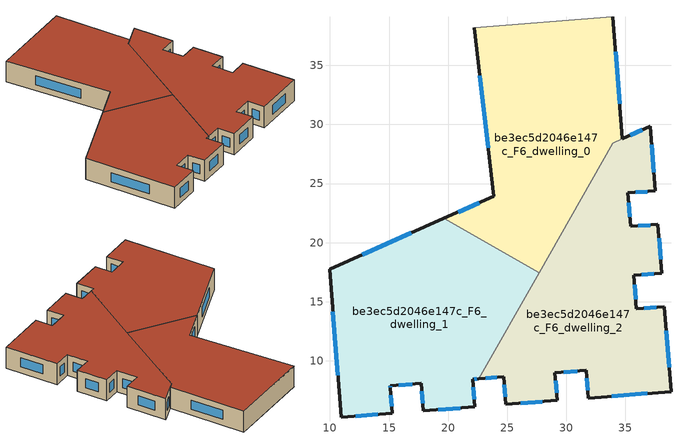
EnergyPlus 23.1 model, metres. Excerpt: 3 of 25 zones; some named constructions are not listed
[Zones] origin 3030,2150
be3ec5d2046e147c_F6_dwelling_0
 floor to be3ec5d2046e147c_F5_dwelling_0 (EU_floor_Construction): 33.95,39.11 34.73,28.78 33.94,28.42 27.7,17.46 19.64,22.05 23.85,23.93 22.19,38.2 z18
 wall outside (EU_wall_Construction): 34.73,28.78 33.95,39.11 / 22.19,38.2 23.85,23.93 19.64,22.05 z18:21
 wall adiabatic (EU_wall_Construction): 33.95,39.11 22.19,38.2 z18:21
 wall to be3ec5d2046e147c_F6_dwelling_2 (EU_wall_Construction): 27.7,17.46 33.94,28.42 34.73,28.78 z18:21
 wall to be3ec5d2046e147c_F6_dwelling_1 (EU_wall_Construction): 19.64,22.05 27.7,17.46 z18:21
 window (EU_Window_Construction): 34.51,31.73 34.17,36.16 / 22.65,23.39 20.84,22.58 / 22.66,34.12 23.38,28 z18.86:20.14
 roof outside (EU_roof_Construction): 27.7,17.46 33.94,28.42 34.73,28.78 33.95,39.11 22.19,38.2 23.85,23.93 19.64,22.05 z21
be3ec5d2046e147c_F6_dwelling_1
 floor to be3ec5d2046e147c_F5_dwelling_1 (EU_floor_Construction): 27.7,17.46 22.59,8.48 22.06,8.43 22.24,6.1 17.91,5.76 17.72,8.1 15.09,7.89 15.1,7.72 15.27,5.56 10.94,5.22 9.96,17.73 19.64,22.05 z18
 wall outside (EU_wall_Construction): 19.64,22.05 9.96,17.73 10.94,5.22 15.27,5.56 15.1,7.72 15.09,7.89 17.72,8.1 17.91,5.76 22.24,6.1 22.06,8.43 22.59,8.48 z18:21
 wall to be3ec5d2046e147c_F6_dwelling_2 (EU_wall_Construction): 22.59,8.48 27.7,17.46 z18:21
 window (EU_Window_Construction): 22.21,8.45 22.44,8.46 / 22.19,6.77 22.11,7.77 / 19.15,5.86 21.01,6.01 / 17.78,7.43 17.85,6.43 / 15.84,7.95 16.97,8.04 / 15.1,7.77 15.09,7.84 / 15.22,6.17 15.15,7.1 / 12.18,5.32 14.03,5.46 / 10.24,14.16 10.66,8.8 / 16.88,20.82 12.73,18.97 z18.86:20.14
 roof outside (EU_roof_Construction): 22.24,6.1 22.06,8.43 22.59,8.48 27.7,17.46 19.64,22.05 9.96,17.73 10.94,5.22 15.27,5.56 15.1,7.72 15.09,7.89 17.72,8.1 17.91,5.76 z21
be3ec5d2046e147c_F6_dwelling_2
 floor to be3ec5d2046e147c_F5_dwelling_2 (EU_floor_Construction): 37.1,29.83 37.53,24.37 35.19,24.2 35.43,21.37 37.75,21.54 38.07,17.42 35.71,17.24 35.93,14.39 38.29,14.57 38.85,7.4 31.86,6.85 31.68,9.18 29.04,8.98 29.22,6.65 24.88,6.31 24.7,8.64 22.59,8.48 33.94,28.42 z18
 wall outside (EU_wall_Construction): 22.59,8.48 24.7,8.64 24.88,6.31 29.22,6.65 29.04,8.98 31.68,9.18 31.86,6.85 38.85,7.4 38.29,14.57 35.93,14.39 35.71,17.24 38.07,17.42 37.75,21.54 35.43,21.37 35.19,24.2 37.53,24.37 37.1,29.83 34.74,28.78 z18:21
 window (EU_Window_Construction): 37.09,21.49 36.09,21.41 / 37.98,18.6 37.84,20.36 / 36.39,17.29 37.4,17.37 / 35.87,15.2 35.78,16.42 / 37.62,14.52 36.61,14.44 / 38.69,9.45 38.45,12.52 / 33.86,7.01 36.85,7.24 / 31.73,8.52 31.81,7.52 / 29.79,9.04 30.92,9.13 / 29.17,7.31 29.09,8.31 / 26.12,6.4 27.98,6.55 / 24.75,7.97 24.83,6.97 / 23.19,8.52 24.1,8.59 / 36.43,29.53 35.41,29.08 / 37.41,25.93 37.22,28.27 / 35.86,24.25 36.86,24.32 / 35.36,22.18 35.26,23.39 z18.86:20.14
 roof outside (EU_roof_Construction): 38.85,7.4 38.29,14.57 35.93,14.39 35.71,17.24 38.07,17.42 37.75,21.54 35.43,21.37 35.19,24.2 37.53,24.37 37.1,29.83 33.94,28.42 22.59,8.48 24.7,8.64 24.88,6.31 29.22,6.65 29.04,8.98 31.68,9.18 31.86,6.85 z21
[HVACTEMPLATE:THERMOSTAT] Constant Heating Setpoint=20; Constant Cooling Setpoint=50
EU_HeatOnly_be3ec5d2046e147c_F0_dwelling_0; EU_HeatOnly_be3ec5d2046e147c_F0_dwelling_1; EU_HeatOnly_be3ec5d2046e147c_F0_dwelling_2; EU_HeatOnly_be3ec5d2046e147c_F0_dwelling_3; EU_HeatOnly_be3ec5d2046e147c_F1_dwelling_0; EU_HeatOnly_be3ec5d2046e147c_F1_dwelling_1; EU_HeatOnly_be3ec5d2046e147c_F1_dwelling_2; EU_HeatOnly_be3ec5d2046e147c_F1_dwelling_3; EU_HeatOnly_be3ec5d2046e147c_F2_dwelling_0; EU_HeatOnly_be3ec5d2046e147c_F2_dwelling_1; EU_HeatOnly_be3ec5d2046e147c_F2_dwelling_2; EU_HeatOnly_be3ec5d2046e147c_F2_dwelling_3; EU_HeatOnly_be3ec5d2046e147c_F3_dwelling_0; EU_HeatOnly_be3ec5d2046e147c_F3_dwelling_1; EU_HeatOnly_be3ec5d2046e147c_F3_dwelling_2; EU_HeatOnly_be3ec5d2046e147c_F3_dwelling_3; EU_HeatOnly_be3ec5d2046e147c_F4_dwelling_0; EU_HeatOnly_be3ec5d2046e147c_F4_dwelling_1; EU_HeatOnly_be3ec5d2046e147c_F4_dwelling_2; EU_HeatOnly_be3ec5d2046e147c_F5_dwelling_0; EU_HeatOnly_be3ec5d2046e147c_F5_dwelling_1; EU_HeatOnly_be3ec5d2046e147c_F5_dwelling_2; EU_HeatOnly_be3ec5d2046e147c_F6_dwelling_0; EU_HeatOnly_be3ec5d2046e147c_F6_dwelling_1; EU_HeatOnly_be3ec5d2046e147c_F6_dwelling_2
[SCHEDULE:CONSTANT]
Name | Hourly Value
EU_AlwaysOn | 1
EU_CoolingOff | 0
[SCHEDULE:FILE] Column Number=1; Rows to Skip at Top=0; Number of Hours of Data=8760; Column Separator=Comma; Interpolate to Timestep=No; Minutes per Item=60; Adjust Schedule for Daylight Savings=Yes
Name | File
EU_Step8_GainSchedule_be3ec5d2046e147c_F5_dwelling_0_f000 | ../../schedules/be3ec5d2046e147c/be3ec5d2046e147c_F5_dwelling_0_f000_gain.csv
EU_Step8_GainSchedule_be3ec5d2046e147c_F5_dwelling_1_f000 | ../../schedules/be3ec5d2046e147c/be3ec5d2046e147c_F5_dwelling_1_f000_gain.csv
EU_Step8_GainSchedule_be3ec5d2046e147c_F5_dwelling_2_f000 | ../../schedules/be3ec5d2046e147c/be3ec5d2046e147c_F5_dwelling_2_f000_gain.csv
EU_Step8_GainSchedule_be3ec5d2046e147c_F6_dwelling_0_f000 | ../../schedules/be3ec5d2046e147c/be3ec5d2046e147c_F6_dwelling_0_f000_gain.csv
EU_Step8_GainSchedule_be3ec5d2046e147c_F6_dwelling_1_f000 | ../../schedules/be3ec5d2046e147c/be3ec5d2046e147c_F6_dwelling_1_f000_gain.csv
EU_Step8_GainSchedule_be3ec5d2046e147c_F6_dwelling_2_f000 | ../../schedules/be3ec5d2046e147c/be3ec5d2046e147c_F6_dwelling_2_f000_gain.csv
